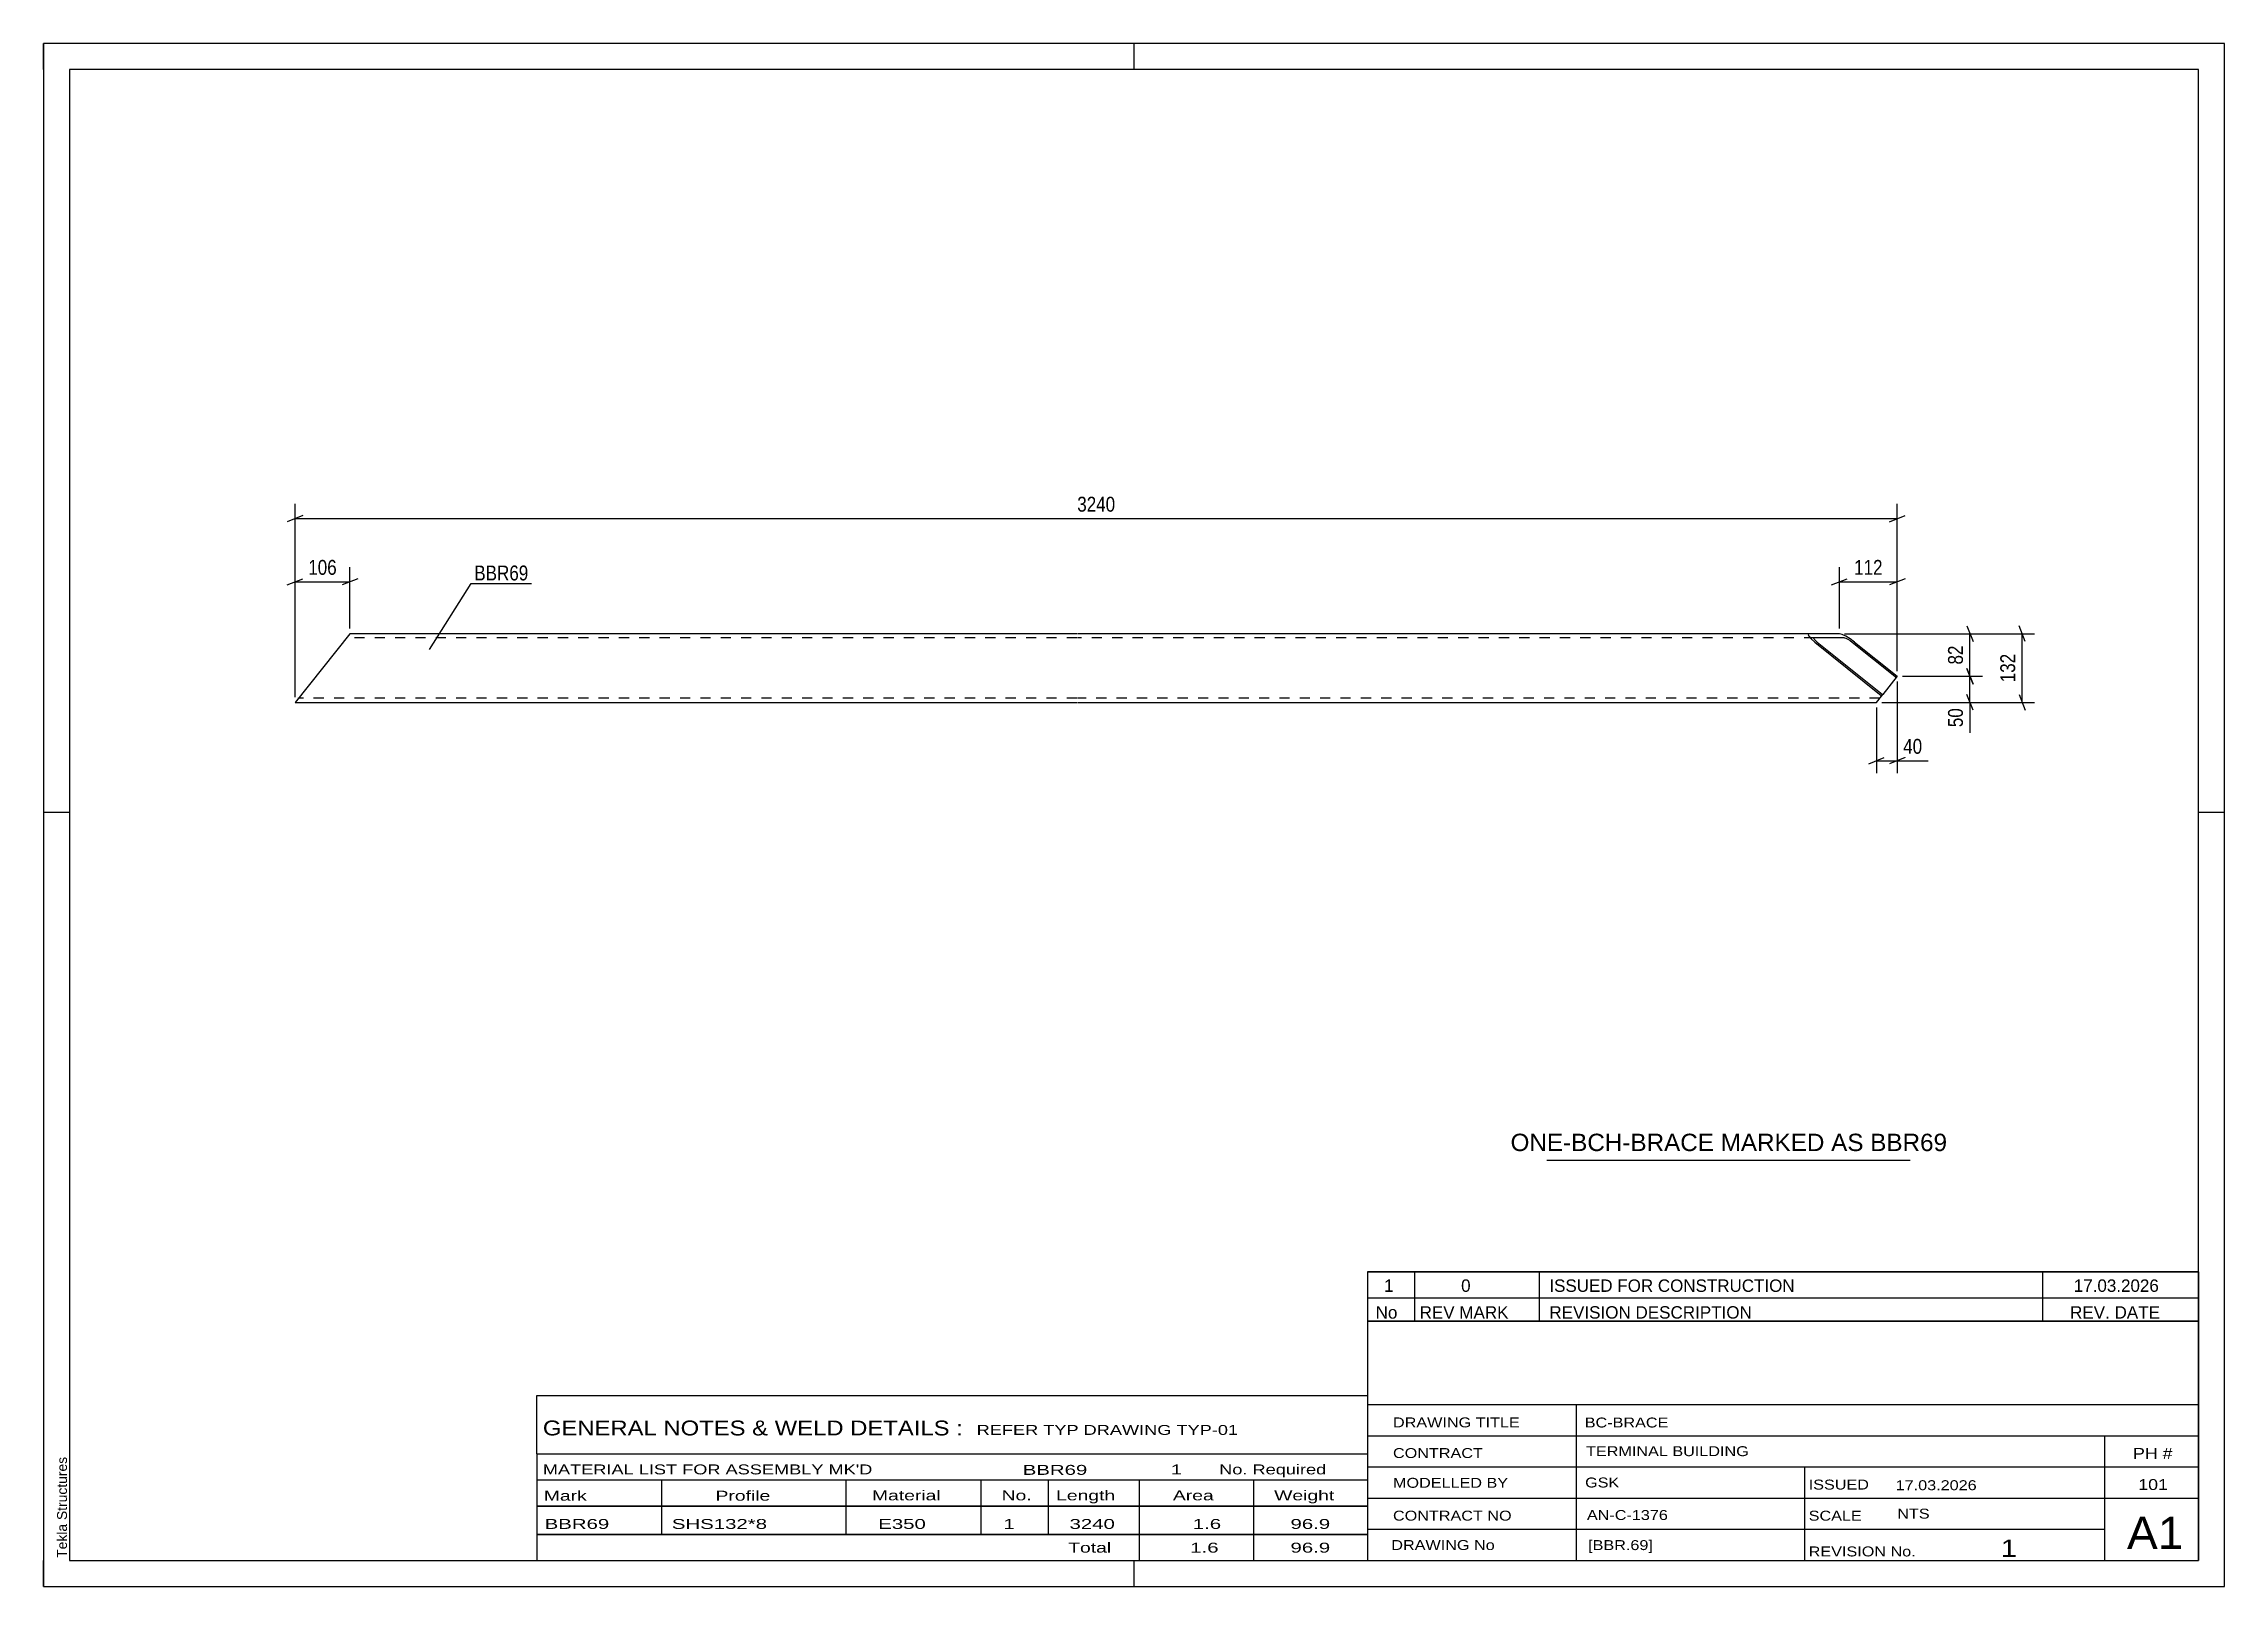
# Model space of a CAD drawing. Header units: millimetres. Extents: x 0 to 420, y 0 to 297.
import ezdxf

# ---------------------------------------------------------------- set-up
doc = ezdxf.new("R2010")
doc.units = ezdxf.units.MM
doc.linetypes.add('DXK_LINE_DOT2', pattern=[3.9198, 1.9599, -1.9599])
doc.styles.add('Arial', font='ARIAL.TTF', dxfattribs={"height": 0.2})
doc.styles.add('Arial Narrow', font='ARIALN.TTF', dxfattribs={"height": 0.2})

# ---------------------------------------------------------------- blocks, each defined once
blk = doc.blocks.new('Unknown-580581004-1330')
at = {"color": 5, "linetype": 'Continuous'}
for p, q in [((420, 297), (0, 297)), ((0, 297), (0, 0)), ((0, 292), (0, 297)), ((210, 292), (210, 297)), ((420, 0), (420, 297)), ((415, 292), (5, 292)), ((5, 292), (5, 5)), ((415, 5), (415, 292)), ((5, 149), (0, 149)), ((420, 149), (415, 149)), ((0, 0), (0, 5)), ((5, 5), (415, 5)), ((210, 0), (210, 5)), ((0, 0), (420, 0))]:
    blk.add_line(p, q, dxfattribs=at)
at = {"color": 174, "linetype": 'Continuous', "style": 'Arial'}
blk.add_text('Tekla Structures', height=1.9102, rotation=90, dxfattribs=at).set_placement((4.5, 5.5))
blk = doc.blocks.new('Part-580581004-1250 - 1164')
at = {"color": 2, "linetype": 'Continuous'}
for p, q in [((59, 183.39), (48.43, 170.19)), ((199, 183.39), (59, 183.39)), ((345.85, 183.39), (199.1, 183.39)), ((340.03, 183.39), (339.82, 183.27)), ((339.82, 183.27), (339.96, 182.92)), ((339.96, 182.92), (340.4, 182.4)), ((340.4, 182.4), (341.1, 181.79)), ((340.93, 182.53), (341.03, 182.59)), ((340.99, 182.36), (340.93, 182.53)), ((341.22, 182.1), (340.99, 182.36)), ((346.85, 182.59), (341.03, 182.59)), ((341.1, 181.79), (353.59, 171.79)), ((341.56, 181.79), (341.22, 182.1)), ((341.56, 181.79), (354.06, 171.79)), ((346.36, 183.27), (345.85, 183.39)), ((347.1, 182.92), (346.36, 183.27)), ((346.85, 182.59), (347.11, 182.53)), ((347.95, 182.4), (347.1, 182.92)), ((347.11, 182.53), (347.48, 182.36)), ((347.48, 182.36), (347.9, 182.1)), ((347.9, 182.1), (348.32, 181.79)), ((348.79, 181.79), (347.95, 182.4)), ((348.32, 181.79), (356.83, 174.98)), ((348.79, 181.79), (357.01, 175.21)), ((357.01, 175.21), (354.2, 171.69)), ((48.43, 170.19), (199, 170.19)), ((199.1, 170.19), (353, 170.19)), ((353, 170.19), (354.2, 171.69)), ((353.59, 171.79), (354.03, 171.47)), ((354.06, 171.79), (354.2, 171.69))]:
    blk.add_line(p, q, dxfattribs=at)
at = {"color": 7, "linetype": 'DXK_LINE_DOT2'}
for p, q in [((199, 182.59), (58.36, 182.59)), ((341.03, 182.59), (199.1, 182.59)), ((49.07, 170.99), (49.12, 171.05)), ((199, 170.99), (49.07, 170.99)), ((353.64, 170.99), (199.1, 170.99))]:
    blk.add_line(p, q, dxfattribs=at)
blk = doc.blocks.new('StraightDimension-580581004-2420 - 1164')
at = {"color": 7, "linetype": 'Continuous'}
for p, q in [((370.39, 184.89), (371.59, 181.89)), ((346.85, 183.39), (373.39, 183.39)), ((370.99, 175.21), (370.99, 183.39)), ((371.59, 173.71), (370.39, 176.71)), ((358.01, 175.21), (373.39, 175.21))]:
    blk.add_line(p, q, dxfattribs=at)
at = {"color": 0}
blk.add_wipeout([(370.24, 181.73), (366.04, 181.73), (366.04, 176.87), (370.24, 176.87)], dxfattribs=at)
at = {"color": 3, "style": 'Arial Narrow'}
blk.add_text('82', height=2.863, rotation=90.0002, dxfattribs=at).set_placement((369.64, 177.47))
blk = doc.blocks.new('StraightDimension-580581004-2421 - 1164')
at = {"color": 7, "linetype": 'Continuous'}
for p, q in [((370.39, 176.71), (371.59, 173.71)), ((358.01, 175.21), (373.39, 175.21)), ((370.99, 170.19), (370.99, 175.21)), ((354, 170.19), (373.39, 170.19)), ((371.59, 168.69), (370.39, 171.69))]:
    blk.add_line(p, q, dxfattribs=at)
at = {"color": 0}
blk.add_wipeout([(370.24, 169.67), (366.04, 169.67), (366.04, 164.81), (370.24, 164.81)], dxfattribs=at)
at = {"color": 7, "linetype": 'Continuous'}
blk.add_line((370.99, 170.19), (370.99, 164.29), dxfattribs=at)
blk.add_line((370.99, 170.19), (370.99, 164.29), dxfattribs=at)
at = {"color": 3, "style": 'Arial Narrow'}
blk.add_text('50', height=2.863, rotation=90.0002, dxfattribs=at).set_placement((369.64, 165.41))
blk = doc.blocks.new('StraightDimension-580581004-2536 - 1164')
at = {"color": 7, "linetype": 'Continuous'}
for p, q in [((381.66, 181.89), (380.46, 184.89)), ((346.85, 183.39), (383.46, 183.39)), ((381.06, 170.19), (381.06, 183.39)), ((354, 170.19), (383.46, 170.19)), ((380.46, 171.69), (381.66, 168.69))]:
    blk.add_line(p, q, dxfattribs=at)
at = {"color": 0}
blk.add_wipeout([(380.31, 180.13), (376.11, 180.13), (376.11, 173.45), (380.31, 173.45)], dxfattribs=at)
at = {"color": 3, "style": 'Arial Narrow'}
blk.add_text('132', height=2.863, rotation=90.0002, dxfattribs=at).set_placement((379.71, 174.05))
blk = doc.blocks.new('StraightDimension-580581004-1411 - 1164')
at = {"color": 7, "linetype": 'Continuous'}
for p, q in [((357.01, 174.21), (357.01, 156.54)), ((353, 169.19), (353, 156.54)), ((351.5, 158.34), (354.5, 159.54)), ((353, 158.94), (357.01, 158.94)), ((358.51, 159.54), (355.51, 158.34))]:
    blk.add_line(p, q, dxfattribs=at)
at = {"color": 0}
blk.add_wipeout([(362.4, 159.69), (362.4, 163.89), (357.54, 163.89), (357.54, 159.69)], dxfattribs=at)
at = {"color": 7, "linetype": 'Continuous'}
blk.add_line((357.01, 158.94), (362.92, 158.94), dxfattribs=at)
blk.add_line((357.01, 158.94), (362.92, 158.94), dxfattribs=at)
at = {"color": 3, "style": 'Arial Narrow'}
blk.add_text('40', height=2.863, dxfattribs=at).set_placement((358.14, 160.29))
blk = doc.blocks.new('StraightDimension-580581004-2646 - 1164')
at = {"color": 7, "linetype": 'Continuous'}
for p, q in [((49.93, 206.15), (46.93, 204.95)), ((48.43, 171.19), (48.43, 208.4)), ((355.51, 204.95), (358.51, 206.15)), ((357.01, 176.21), (357.01, 208.4)), ((48.43, 205.55), (357.01, 205.55))]:
    blk.add_line(p, q, dxfattribs=at)
at = {"color": 0}
blk.add_wipeout([(206.98, 206.3), (206.98, 210.5), (198.47, 210.5), (198.47, 206.3)], dxfattribs=at)
at = {"color": 3, "style": 'Arial Narrow'}
blk.add_text('3240', height=2.863, dxfattribs=at).set_placement((199.07, 206.9))
blk = doc.blocks.new('StraightDimension-580581004-2659 - 1164')
at = {"color": 7, "linetype": 'Continuous'}
for p, q in [((46.93, 192.79), (49.93, 193.99)), ((48.43, 171.19), (48.43, 196.24)), ((48.43, 193.39), (59, 193.39)), ((60.5, 193.99), (57.5, 192.79)), ((59, 184.39), (59, 196.24))]:
    blk.add_line(p, q, dxfattribs=at)
at = {"color": 0}
blk.add_wipeout([(57.06, 194.14), (57.06, 198.34), (50.37, 198.34), (50.37, 194.14)], dxfattribs=at)
at = {"color": 3, "style": 'Arial Narrow'}
blk.add_text('106', height=2.863, dxfattribs=at).set_placement((50.97, 194.74))
blk = doc.blocks.new('StraightDimension-580581004-2676 - 1164')
at = {"color": 7, "linetype": 'Continuous'}
for p, q in [((344.35, 192.79), (347.35, 193.99)), ((345.85, 184.39), (345.85, 196.24)), ((345.85, 193.39), (357.01, 193.39)), ((358.51, 193.99), (355.51, 192.79)), ((357.01, 176.21), (357.01, 196.24))]:
    blk.add_line(p, q, dxfattribs=at)
at = {"color": 0}
blk.add_wipeout([(354.78, 194.14), (354.78, 198.34), (348.09, 198.34), (348.09, 194.14)], dxfattribs=at)
at = {"color": 3, "style": 'Arial Narrow'}
blk.add_text('112', height=2.863, dxfattribs=at).set_placement((348.69, 194.74))
blk = doc.blocks.new('Unknown-580581004-2718')
at = {"color": 7, "linetype": 'Continuous'}
for p, q in [((255, 51.05), (255, 5)), ((255, 51.05), (415, 51.05)), ((415, 51), (415, 5)), ((255, 35), (415, 35)), ((295.14, 35), (295.14, 5)), ((255, 29), (415, 29)), ((397, 5.05), (397, 29.05)), ((255, 23), (415, 23)), ((339.14, 23), (339.14, 5)), ((255, 17), (415, 17)), ((255, 11), (397, 11)), ((255, 5), (415, 5))]:
    blk.add_line(p, q, dxfattribs=at)
at = {"color": 7, "style": 'Arial Narrow'}
for s, height, width, p in [('DRAWING TITLE', 1.9089, 1.425378, (259.88, 30.61)), ('BC-BRACE', 1.909, 1.425378, (296.81, 30.59)), ('CONTRACT', 1.909, 1.425378, (259.88, 24.71)), ('TERMINAL BUILDING', 1.9089, 1.425378, (297.06, 25.07)), ('MODELLED BY', 1.9089, 1.425378, (259.88, 18.98)), ('GSK', 1.909, 1.425378, (296.88, 19.04)), ('ISSUED', 1.909, 1.425378, (339.94, 18.64)), ('17.03.2026', 1.909, 1.425378, (356.69, 18.52)), ('CONTRACT NO', 1.9089, 1.425378, (259.88, 12.66)), ('AN-C-1376', 1.909, 1.425378, (297.23, 12.78)), ('SCALE', 1.909, 1.425378, (339.94, 12.65)), ('A1', 6.204, 1.25, (401.24, 7.2)), ('DRAWING No', 1.909, 1.425378, (259.56, 7)), ('[BBR.69]', 1.909, 1.425378, (297.46, 6.99)), ('1', 3.34, 1.5, (376.91, 5.68)), ('REVISION No.', 1.9089, 1.425378, (339.94, 5.77))]:
    blk.add_text(s, height=height, dxfattribs=dict(at, width=width)).set_placement(p)
at = {"color": 7, "linetype": 'Continuous', "style": 'Arial Narrow'}
for s, height, width, p in [('PH #', 2.1, 1.42538, (402.4, 24.55)), ('101', 2.1, 1.42538, (403.41, 18.55)), ('NTS', 1.909, 1.425378, (357, 13.05))]:
    blk.add_text(s, height=height, dxfattribs=dict(at, width=width)).set_placement(p)
blk = doc.blocks.new('Unknown-580581004-2719')
at = {"color": 7, "linetype": 'Continuous'}
for p, q in [((255, 60.55), (415, 60.55)), ((415, 60.55), (255, 60.55)), ((255, 60.55), (255, 55.55)), ((264, 60.55), (264, 55.55)), ((288, 60.55), (288, 55.55)), ((385, 60.55), (385, 55.55)), ((415, 60.55), (415, 55.55)), ((255, 55.55), (415, 55.55)), ((255, 55.55), (255, 51.05)), ((255, 55.55), (415, 55.55)), ((264, 55.55), (264, 51.05)), ((288, 55.55), (288, 51.05)), ((385, 55.55), (385, 51.05)), ((415, 55.55), (415, 51.05)), ((415, 51.05), (255, 51.05))]:
    blk.add_line(p, q, dxfattribs=at)
at = {"color": 7, "linetype": 'Continuous', "style": 'Arial Narrow'}
for s, height, width, p in [('1', 2.39, 1.196471, (258.16, 56.7)), ('0', 2.39, 1.196471, (273, 56.7)), ('ISSUED FOR CONSTRUCTION', 2.3861, 1.196471, (290, 56.7)), ('17.03.2026', 2.386, 1.196471, (391, 56.7)), ('No', 2.386, 1.2, (256.54, 51.55)), ('REV MARK', 2.386, 1.2, (265, 51.55)), ('REVISION DESCRIPTION', 2.3861, 1.2, (290, 51.55)), ('REV. DATE', 2.386, 1.2, (390.28, 51.55))]:
    blk.add_text(s, height=height, dxfattribs=dict(at, width=width)).set_placement(p)
blk = doc.blocks.new('Unknown-580581004-2720')
at = {"color": 7, "linetype": 'Continuous'}
for p, q in [((95, 36.75), (255, 36.75)), ((95, 25.5), (95, 36.75)), ((255, 36.75), (255, 25.5)), ((95, 25.5), (255, 25.5)), ((95, 25.5), (95, 20.5)), ((255, 25.5), (255, 20.5)), ((95, 20.5), (255, 20.5)), ((95, 20.5), (95, 15.5)), ((119, 20.5), (119, 15.5)), ((154.5, 20.5), (154.5, 15.5)), ((180.5, 20.5), (180.5, 15.5)), ((193.5, 20.5), (193.5, 15.5)), ((211, 20.5), (211, 15.5)), ((233, 20.5), (233, 15.5)), ((255, 20.5), (255, 15.5)), ((95, 15.5), (255, 15.5)), ((95, 15.45), (95, 10.05)), ((95, 15.45), (255, 15.45)), ((119, 15.5), (119, 10)), ((154.5, 15.5), (154.5, 10)), ((180.5, 15.5), (180.5, 10)), ((193.5, 15.5), (193.5, 10)), ((211, 15.5), (211, 10)), ((233, 15.5), (233, 10)), ((255, 15.45), (255, 10.05)), ((95, 10.05), (255, 10.05)), ((95, 10), (255, 10)), ((95, 10), (95, 5)), ((211, 10), (211, 5)), ((233, 10), (233, 5)), ((255, 10), (255, 5)), ((95, 5), (255, 5))]:
    blk.add_line(p, q, dxfattribs=at)
at = {"color": 7, "style": 'Arial Narrow'}
for s, height, width, p in [('GENERAL NOTES & WELD DETAILS :', 2.8633, 1.4, (96.15, 29.06)), ('REFER TYP DRAWING TYP-01', 1.9089, 1.6, (179.7, 29.16)), ("MATERIAL LIST FOR ASSEMBLY MK'D", 1.9089, 1.6, (96.15, 21.56)), ('BBR69', 1.909, 1.794707, (188.57, 21.47)), ('1', 1.91, 1.794707, (217.08, 21.56)), ('No. Required', 1.9089, 1.6, (226.41, 21.56)), ('Mark', 1.909, 1.7, (96.34, 16.5)), ('Profile', 1.909, 1.7, (129.41, 16.5)), ('Material', 1.909, 1.7, (159.54, 16.56)), ('No.', 1.909, 1.7, (184.5, 16.56)), ('Length', 1.909, 1.7, (195, 16.56)), ('Area', 1.909, 1.7, (217.5, 16.56)), ('Weight', 1.909, 1.7, (237, 16.56))]:
    blk.add_text(s, height=height, dxfattribs=dict(at, width=width)).set_placement(p)
at = {"color": 7, "linetype": 'Continuous', "style": 'Arial Narrow'}
for s, height, width, p in [('BBR69', 1.909, 1.794707, (96.5, 11.06)), ('SHS132*8', 1.909, 1.794707, (121, 11.06)), ('E350', 1.909, 1.794707, (160.74, 11.06)), ('1', 1.91, 1.794707, (184.86, 11.06)), ('3240', 1.909, 1.794707, (197.58, 11.06)), ('1.6', 1.909, 1.794707, (221.32, 11.06)), ('96.9', 1.909, 1.794707, (240.14, 11.06)), ('Total', 1.909, 1.7, (197.33, 6.5)), ('1.6', 1.909, 1.794707, (220.83, 6.5)), ('96.9', 1.909, 1.794707, (240.14, 6.5))]:
    blk.add_text(s, height=height, dxfattribs=dict(at, width=width)).set_placement(p)
blk = doc.blocks.new('Unknown-580581004-2721')
at = {"color": 7, "linetype": 'Continuous'}
blk.add_line((289.5, 82.05), (359.5, 82.05), dxfattribs=at)
at = {"color": 7, "style": 'Arial'}
blk.add_text('ONE-BCH-BRACE MARKED AS BBR69', height=3.3428, dxfattribs=at).set_placement((282.52, 83.8))
blk = doc.blocks.new('Mark-580581004-1290 - 1164')
at = {"color": 0}
blk.add_wipeout([(93.36, 193.66), (93.36, 196.66), (82.95, 196.66), (82.95, 193.66)], dxfattribs=at)
blk.add_wipeout([(93.36, 193.66), (93.36, 196.66), (82.95, 196.66), (82.95, 193.66)], dxfattribs=at)
at = {"color": 30, "linetype": 'Continuous'}
for p, q in [((74.32, 180.36), (82.35, 193.06)), ((82.35, 193.06), (93.96, 193.06))]:
    blk.add_line(p, q, dxfattribs=at)
at = {"color": 3, "style": 'Arial Narrow'}
blk.add_text('BBR69', height=2.863, dxfattribs=at).set_placement((82.95, 193.66))

msp = doc.modelspace()

# ---------------------------------------------------------------- block references
for name in ['Unknown-580581004-1330', 'Part-580581004-1250 - 1164', 'Unknown-580581004-2721', 'Unknown-580581004-2719', 'Unknown-580581004-2718', 'Unknown-580581004-2720']:
    msp.add_blockref(name, (0, 0))

# ---------------------------------------------------------------- next in the draw order: block references
msp.add_blockref('StraightDimension-580581004-2420 - 1164', (0, 0))

# ---------------------------------------------------------------- next in the draw order: block references
msp.add_blockref('StraightDimension-580581004-2421 - 1164', (0, 0))

# ---------------------------------------------------------------- next in the draw order: block references
msp.add_blockref('StraightDimension-580581004-2536 - 1164', (0, 0))

# ---------------------------------------------------------------- next in the draw order: block references
msp.add_blockref('StraightDimension-580581004-1411 - 1164', (0, 0))

# ---------------------------------------------------------------- next in the draw order: block references
msp.add_blockref('StraightDimension-580581004-2646 - 1164', (0, 0))

# ---------------------------------------------------------------- next in the draw order: block references
for name in ['StraightDimension-580581004-2659 - 1164', 'StraightDimension-580581004-2676 - 1164', 'Mark-580581004-1290 - 1164']:
    msp.add_blockref(name, (0, 0))

doc.saveas('drawing.dxf')
